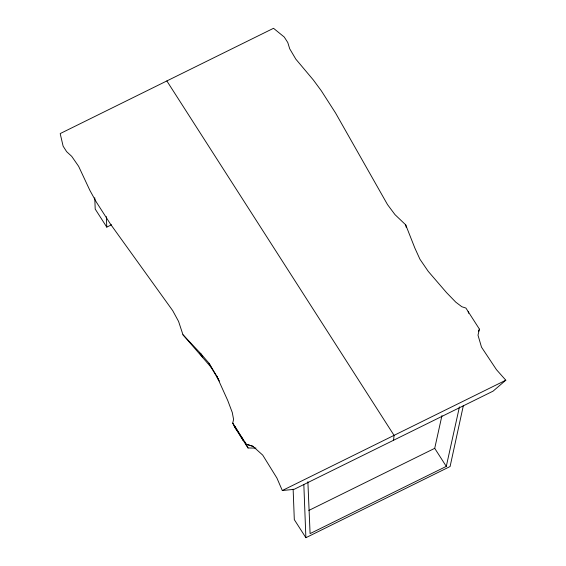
<?xml version="1.0" encoding="UTF-8"?>
<svg xmlns="http://www.w3.org/2000/svg" width="566" height="566" viewBox="0 0 566 566"><rect width="100%" height="100%" fill="white"/><g stroke="black" fill="none" stroke-linecap="round" stroke-linejoin="round"><path stroke-width="0.85" d="M393.582 440.249L394.056 435.367L166.85 80.945M463.335 405.68L450.09 466.526L305.881 537.7L294.306 519.645L293.131 489.102M307.876 481.73L310.09 533.604L446.291 466.384L434.716 448.329L441.954 415.571M446.291 466.384L459.429 406.904M232.746 423.127L233.581 419.392L232.265 412.465L227.787 400.615L216.594 375.852L209.087 363.33L200.831 353.7L182.967 334.754L178.573 321.417L172.694 310.614L110.49 224.129L96.262 201.942L89.853 190.317L78.617 166.298L71.726 156.358L66.632 151.66L63.123 146.177L60.187 133.583L273.52 28.3L284.259 37.045L287.776 42.521L289.707 48.775L295.806 59.112L313.366 80.011L321.354 90.85L335.581 113.037L387.512 204.595L394.976 214.613L405.688 224.836L414.864 248.071L419.958 259.263L428.257 271.39L446.56 292.643L455.779 302.159L461.835 306.744L465.91 308.06L479.43 329.143L477.994 335.185L481.503 347.156L496.474 369.697L505.813 380.21L493.078 391.148L294.079 489.357L282.307 490.517L276.916 478.058L262.73 455.128L252.903 446.277L246.267 444.218L232.746 423.127L234.529 426.898L248.042 447.989L255.945 448.088M478.404 331.393L479.43 329.143M94.763 197.718L95.201 209.059L106.776 227.122L111.53 224.773M282.307 490.517L505.813 380.21M308.81 510.461L434.716 448.329M253.653 446.56L246.267 444.218L248.042 447.989M182.967 334.754L210.934 367.065L219.41 381.067M199.777 353.127L202.678 357.436L200.831 353.7M217.528 377.331L216.594 375.852L218.441 379.588M209.087 363.33L210.934 367.065M244.852 442.004L246.627 445.775M241.335 436.528L243.118 440.298L235.01 426.665L236.793 430.436M468.174 311.59L468.556 313.26M405.688 224.836L406.254 227.419M234.317 425.229L234.529 426.898M303.829 484.468L305.881 537.7M106.373 216.644L106.776 227.122"/></g></svg>
